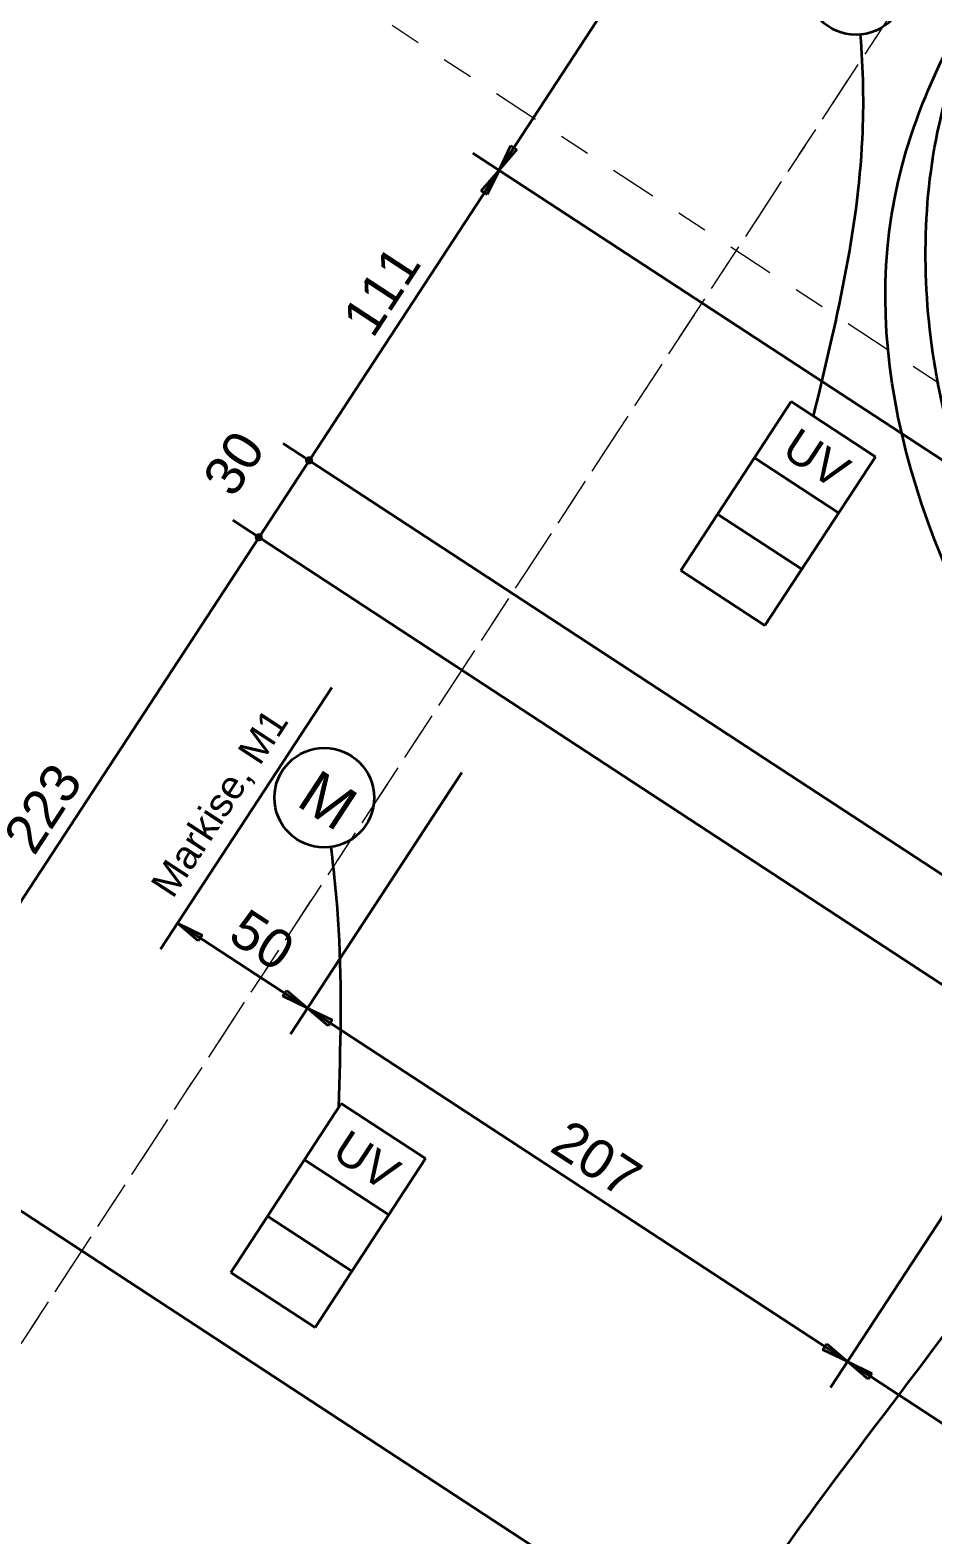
# Model space of a CAD drawing. Header units: metres. Extents: x 2696276 to 2696381, y 1245119 to 1245220.
# Drawn here: x 2696291.979 to 2696294.879, y 1245180.725 to 1245185.558 of the extents above; entities that cross this region are included whole.
import ezdxf
from ezdxf.lldxf.tags import DXFTag

# ---------------------------------------------------------------- set-up
doc = ezdxf.new("R2010")
doc.units = ezdxf.units.M
doc.linetypes.add('000_hbf_Strichpunkt 3_1_1mm Achsen', pattern=[0.25, 0.15, -0.05, 0, -0.05])
for name, color, linetype, lineweight, true_color in [('011_232.51_Lichtinstallationen allgemein_Deckenltg', 150, 'Continuous', 35, 0x0080ff), ('014_232.62_Storeninstallationen', 1, 'Continuous', 35, 0xff0000), ('014_232.62_Storeninstallationen_Deckenltg', 1, 'Continuous', 35, 0xff0000), ('035_236.3__UKV-Installationen_Bodenltg', 24, 'STRICHLINIE', 35, 0x993300)]:
    doc.layers.add(name, color=color, linetype=linetype, lineweight=lineweight, true_color=true_color)
doc.layers.add('1_M01_Achsen.V', color=7, linetype='Continuous')
doc.layers.add('X_Mass', color=7, linetype='Continuous', lineweight=35)
doc.layers.add('X_Mass_Sperrzonen', color=7, linetype='Continuous', lineweight=35)
doc.styles.get("Standard").update_dxf_attribs({"font": 'arial.ttf'})
tags = doc.linetypes.add('STRICHLINIE', pattern=[19.05, 12.7, -6.35]).pattern_tags.tags
tags[6:7] = [DXFTag(74, 4), DXFTag(75, 0), DXFTag(340, '0'), DXFTag(46, 0.0), DXFTag(50, 0.0), DXFTag(44, 0.0), DXFTag(45, 0.0)]
tags[4:5] = [DXFTag(74, 4), DXFTag(75, 0), DXFTag(340, '0'), DXFTag(46, 0.0), DXFTag(50, 0.0), DXFTag(44, 0.0), DXFTag(45, 0.0)]

# ---------------------------------------------------------------- blocks, each defined once
blk = doc.blocks.new('0_232.51_Lichtinstallationen allgemein_Deckenltg-A0S2JCFW73', base_point=(-563.15, 410.64))
at = {"color": 0, "linetype": 'ByBlock', "lineweight": -2, "ltscale": 0.35}
blk.add_open_spline([(-380.11, 412.93), (-385.89, 411.77), (-432.7, 404.84), (-548.84, 487.43), (-571.25, 659.84), (-555.96, 782.25), (-556.1, 832.63), (-556.11, 835.96)], degree=3, knots=[0, 0, 0, 0, 17.698165, 140.470421, 362.985109, 504.076043, 514.076043, 514.076043, 514.076043, 514.076043], dxfattribs=at)
blk = doc.blocks.new('Maß-A0S2JCNG73', base_point=(-908.04, 121.96))
at = {"linetype": 'ByBlock', "lineweight": -2, "ltscale": 0.35}
for points in [[(-880.69, 906.99), (-880.73, 907.33), (-880.86, 907.65), (-881.07, 907.92), (-881.34, 908.13), (-881.66, 908.26), (-882, 908.3), (-882.34, 908.26), (-882.66, 908.13), (-882.93, 907.92), (-883.14, 907.65), (-883.27, 907.33), (-883.31, 906.99), (-883.27, 906.65), (-883.14, 906.33), (-882.93, 906.06), (-882.66, 905.85), (-882.34, 905.72), (-882, 905.68), (-881.66, 905.72), (-881.34, 905.85), (-881.07, 906.06), (-880.86, 906.33), (-880.73, 906.65)], [(-880.69, 877.46), (-880.73, 877.8), (-880.86, 878.12), (-881.07, 878.39), (-881.34, 878.6), (-881.66, 878.73), (-882, 878.77), (-882.34, 878.73), (-882.66, 878.6), (-882.93, 878.39), (-883.14, 878.12), (-883.27, 877.8), (-883.31, 877.46), (-883.27, 877.12), (-883.14, 876.81), (-882.93, 876.53), (-882.66, 876.33), (-882.34, 876.19), (-882, 876.15), (-881.66, 876.19), (-881.34, 876.33), (-881.07, 876.53), (-880.86, 876.81), (-880.73, 877.12)]]:
    blk.add_hatch(color=0, dxfattribs=at).paths.add_polyline_path(points)
at = {"color": 0, "linetype": 'ByBlock', "lineweight": -2, "ltscale": 0.35}
for p, q in [((-882, 1405.75), (-882, 121.96)), ((-882, 1018.42), (-883.14, 1027.1)), ((-883.14, 1027.1), (-880.86, 1027.1)), ((-880.86, 1027.1), (-882, 1018.42)), ((-892, 1018.42), (-585.02, 1018.42)), ((-883.14, 1009.75), (-882, 1018.42)), ((-882, 1018.42), (-880.86, 1009.75)), ((-880.86, 1009.75), (-883.14, 1009.75)), ((-892, 906.99), (-410.61, 906.99)), ((-892, 877.46), (-410.61, 877.46)), ((-892, 654.55), (-459.53, 654.55))]:
    blk.add_line(p, q, dxfattribs=at)
for points in [[(-882, 1018.42), (-883.14, 1027.1), (-880.86, 1027.1)], [(-882, 1018.42), (-880.86, 1009.75), (-883.14, 1009.75)]]:
    blk.add_solid(points, dxfattribs=at)
at = {"color": 0, "linetype": 'ByBlock', "lineweight": -2, "ltscale": 0.35, "char_height": 12.5, "attachment_point": 1, "rotation": 90}
for s, insert in [('{\\fArial;111}', (-898.67, 950.69)), ('{\\fArial;30}', (-908.04, 883.29)), ('{\\fArial;223}', (-898.67, 752.08))]:
    blk.add_mtext(s, dxfattribs=dict(at, insert=insert))
blk = doc.blocks.new('Gruppenzuleitung-A0S2JCO073', base_point=(-760.25, 675.02))
at = {"color": 0, "linetype": 'ByBlock', "lineweight": -2, "ltscale": 0.35}
for p, q in [((-760.25, 675.02), (-760.25, 739.82)), ((-760.25, 739.82), (-727.91, 739.82)), ((-727.91, 739.82), (-727.91, 675.02)), ((-727.91, 718.22), (-760.25, 718.22)), ((-727.91, 696.62), (-760.25, 696.62)), ((-727.91, 675.02), (-760.25, 675.02))]:
    blk.add_line(p, q, dxfattribs=at)
at = {"color": 0, "linetype": 'ByBlock', "lineweight": -2, "ltscale": 0.35, "insert": (-753.92, 734.42), "char_height": 10.8, "attachment_point": 1}
blk.add_mtext('{\\fArial;UV}', dxfattribs=at)
blk = doc.blocks.new('0_232.51_Lichtinstallationen allgemein_Bodenltg-A0S2JCT073', base_point=(-673.65, 903.79))
at = {"color": 0, "linetype": 'ByBlock', "lineweight": -2, "ltscale": 0.35}
blk.add_open_spline([(-673.65, 1061.66), (-672.62, 1054.87), (-666.29, 1013.11), (-594.1, 968.29), (-516.17, 930.18), (-454.86, 904.89), (-420.81, 903.16), (-411.14, 904.87), (-410.61, 904.97)], degree=3, knots=[0, 0, 0, 0, 20.337763, 125.05712, 221.017605, 292.004155, 319.853232, 321.471032, 321.471032, 321.471032, 321.471032], dxfattribs=at)
blk = doc.blocks.new('0_232.62_Storeninstallationen_Deckenltg-A0S2JD0I73', base_point=(-808.65, 1007.6))
at = {"color": 0, "linetype": 'ByBlock', "lineweight": -2, "ltscale": 0.35}
blk.add_open_spline([(-754.2, 1007.6), (-764.39, 1036.19), (-778.35, 1075.35), (-801.81, 1109.62), (-808.65, 1118.44)], degree=3, knots=[0, 0, 0, 0, 90.457765, 123.94106, 123.94106, 123.94106, 123.94106], dxfattribs=at)
blk = doc.blocks.new('Maß-A0S2JD4Y73', base_point=(-835.94, 749.5))
at = {"color": 7, "linetype": 'ByBlock', "lineweight": -2, "ltscale": 0.35, "true_color": 0xffffff}
for p, q in [((-835.94, 749.5), (-835.94, 849.96)), ((-786.11, 749.5), (-786.11, 843.96)), ((-835.94, 759.5), (-827.26, 760.64)), ((-786.11, 759.5), (-835.94, 759.5)), ((-827.26, 758.36), (-835.94, 759.5)), ((-827.26, 760.64), (-827.26, 758.36)), ((-794.78, 758.36), (-794.78, 760.64)), ((-794.78, 760.64), (-786.11, 759.5)), ((-786.11, 759.5), (-794.78, 758.36))]:
    blk.add_line(p, q, dxfattribs=at)
for points in [[(-835.94, 759.5), (-827.26, 760.64), (-827.26, 758.36)], [(-786.11, 759.5), (-794.78, 758.36), (-794.78, 760.64)]]:
    blk.add_solid(points, dxfattribs=at)
at = {"color": 7, "linetype": 'ByBlock', "lineweight": -2, "ltscale": 0.35, "true_color": 0xffffff, "insert": (-819.96, 776.17), "char_height": 12.5, "attachment_point": 1}
blk.add_mtext('{\\fArial;50}', dxfattribs=at)
blk = doc.blocks.new('Motor allgemein-A0S2JD7O73', base_point=(-834.61, 803.01))
at = {"color": 0, "lineweight": -2}
blk.add_circle((-818.61, 819.01), 16, dxfattribs=at)
at = {"color": 0, "lineweight": -2, "insert": (-825.31, 826.01), "char_height": 14, "attachment_point": 1}
blk.add_mtext('{\\fArial;M}', dxfattribs=at)
blk = doc.blocks.new('0_232.51_Lichtinstallationen allgemein_Bodenltg-A0S2JDBY73', base_point=(-786.11, 901.52))
at = {"color": 0, "linetype": 'ByBlock', "lineweight": -2, "ltscale": 0.35}
blk.add_open_spline([(-410.61, 903.84), (-430.6, 899.04), (-488.87, 908.22), (-593.7, 954.29), (-710.12, 1006.29), (-772.21, 1097.24), (-782.01, 1142.84), (-786.11, 1161.9)], degree=3, knots=[0, 0, 0, 0, 61.70398, 168.79163, 348.471898, 429.547237, 487.722265, 487.722265, 487.722265, 487.722265], dxfattribs=at)
blk = doc.blocks.new('0_236.3_UKV-Installationen_Bodenltg-A0S2JDJU73', base_point=(-536.11, 457.96))
at = {"color": 0, "lineweight": -2}
blk.add_open_spline([(-536.11, 457.96), (-529.56, 506.36), (-510.72, 645.61), (-465.83, 859.5), (-523.97, 1128.45), (-398.94, 1186.55), (-361.61, 1203.89)], degree=3, knots=[0, 0, 0, 0, 145.540827, 418.737658, 689.392775, 804.624734, 804.624734, 804.624734, 804.624734], dxfattribs=at)
blk = doc.blocks.new('Motor allgemein-A0S2JDM073', base_point=(-834.61, 1114.96))
at = {"color": 0, "lineweight": -2}
blk.add_circle((-818.61, 1130.96), 16, dxfattribs=at)
at = {"color": 0, "lineweight": -2, "insert": (-825.31, 1137.96), "char_height": 14, "attachment_point": 1}
blk.add_mtext('{\\fArial;M}', dxfattribs=at)
blk = doc.blocks.new('Gruppenzuleitung-A0S2JDNU73', base_point=(-762.76, 942.8))
at = {"color": 0, "linetype": 'ByBlock', "lineweight": -2, "ltscale": 0.35}
for p, q in [((-762.76, 942.8), (-762.76, 1007.6)), ((-762.76, 1007.6), (-730.42, 1007.6)), ((-730.42, 1007.6), (-730.42, 942.8)), ((-730.42, 986), (-762.76, 986)), ((-730.42, 964.4), (-762.76, 964.4)), ((-730.42, 942.8), (-762.76, 942.8))]:
    blk.add_line(p, q, dxfattribs=at)
at = {"color": 0, "linetype": 'ByBlock', "lineweight": -2, "ltscale": 0.35, "insert": (-756.43, 1002.2), "char_height": 10.8, "attachment_point": 1}
blk.add_mtext('{\\fArial;UV}', dxfattribs=at)
blk = doc.blocks.new('Maß-A0S2JDQO73', base_point=(-786.11, 660.73))
at = {"color": 0, "linetype": 'ByBlock', "lineweight": -2, "ltscale": 0.35}
for p, q in [((-578.83, 749.5), (-578.83, 1012.24)), ((-786.11, 749.5), (-786.11, 849.96)), ((-786.11, 759.5), (-777.43, 760.64)), ((-777.43, 758.36), (-786.11, 759.5)), ((-786.11, 759.5), (-258.11, 759.5)), ((-777.43, 760.64), (-777.43, 758.36)), ((-587.51, 758.36), (-587.51, 760.64)), ((-587.51, 760.64), (-578.83, 759.5)), ((-578.83, 759.5), (-587.51, 758.36)), ((-578.83, 759.5), (-570.16, 760.64)), ((-570.16, 758.36), (-578.83, 759.5)), ((-570.16, 760.64), (-570.16, 758.36))]:
    blk.add_line(p, q, dxfattribs=at)
for points in [[(-786.11, 759.5), (-777.43, 760.64), (-777.43, 758.36)], [(-578.83, 759.5), (-587.51, 758.36), (-587.51, 760.64)], [(-578.83, 759.5), (-570.16, 760.64), (-570.16, 758.36)]]:
    blk.add_solid(points, dxfattribs=at)
at = {"color": 0, "linetype": 'ByBlock', "lineweight": -2, "ltscale": 0.35, "insert": (-696.4, 776.17), "char_height": 12.5, "attachment_point": 1}
blk.add_mtext('{\\fArial;207}', dxfattribs=at)
blk = doc.blocks.new('0_232.51_Lichtinstallationen allgemein_Bodenltg-A0S2JDS473', base_point=(-786.11, 907.62))
at = {"color": 0, "linetype": 'ByBlock', "lineweight": -2, "ltscale": 0.35}
blk.add_open_spline([(-786.11, 1232.97), (-782.78, 1233), (-748.86, 1233.35), (-667.61, 1209.18), (-603.85, 1107.43), (-551.4, 1003), (-491.29, 924.97), (-433.87, 909.24), (-413.52, 907.78), (-410.61, 907.62)], degree=3, knots=[0, 0, 0, 0, 10, 101.845108, 236.936912, 350.373514, 461.544477, 514.097769, 522.83844, 522.83844, 522.83844, 522.83844], dxfattribs=at)
blk = doc.blocks.new('Maß-A0S2JDUY73', base_point=(-835.94, 749.5))
at = {"color": 7, "linetype": 'ByBlock', "lineweight": -2, "ltscale": 0.35, "true_color": 0xffffff}
for p, q in [((-835.94, 749.5), (-835.94, 849.96)), ((-786.11, 749.5), (-786.11, 843.96)), ((-835.94, 759.5), (-827.26, 760.64)), ((-786.11, 759.5), (-835.94, 759.5)), ((-827.26, 758.36), (-835.94, 759.5)), ((-827.26, 760.64), (-827.26, 758.36)), ((-794.78, 758.36), (-794.78, 760.64)), ((-794.78, 760.64), (-786.11, 759.5)), ((-786.11, 759.5), (-794.78, 758.36))]:
    blk.add_line(p, q, dxfattribs=at)
for points in [[(-835.94, 759.5), (-827.26, 760.64), (-827.26, 758.36)], [(-786.11, 759.5), (-794.78, 758.36), (-794.78, 760.64)]]:
    blk.add_solid(points, dxfattribs=at)
at = {"color": 7, "linetype": 'ByBlock', "lineweight": -2, "ltscale": 0.35, "true_color": 0xffffff, "insert": (-819.96, 776.17), "char_height": 12.5, "attachment_point": 1}
blk.add_mtext('{\\fArial;50}', dxfattribs=at)
blk = doc.blocks.new('0_232.62_Storeninstallationen_Deckenltg-A0S2JDY873', base_point=(-808.06, 738.37))
at = {"color": 0, "linetype": 'ByBlock', "lineweight": -2, "ltscale": 0.35}
blk.add_open_spline([(-760.25, 738.37), (-770.19, 754.61), (-784.78, 778.44), (-802.35, 800.16), (-808.06, 806.97)], degree=3, knots=[0, 0, 0, 0, 57.033837, 83.695484, 83.695484, 83.695484, 83.695484], dxfattribs=at)
blk = doc.blocks.new('0_232.51_Lichtinstallationen allgemein_Bodenltg-A0S2JDZQ73', base_point=(-786.11, 845.96))
at = {"color": 0, "linetype": 'ByBlock', "lineweight": -2, "ltscale": 0.35}
blk.add_open_spline([(-516.11, 845.96), (-515.8, 852.79), (-512.85, 917.82), (-669.97, 957.56), (-776.99, 1056.11), (-784.14, 1139.04), (-786.11, 1161.9)], degree=3, knots=[0, 0, 0, 0, 20, 190.411694, 367.686012, 435.13941, 435.13941, 435.13941, 435.13941], dxfattribs=at)
blk = doc.blocks.new('A$C4181af03')
at = {"layer": '1_M01_Achsen.V', "color": 7, "linetype": '000_hbf_Strichpunkt 3_1_1mm Achsen', "lineweight": 13}
for p, q in [((-8.0411, 18.2388), (-8.0411, -15.5395)), ((-8.0411, 17.8496), (-8.0411, -15.1504)), ((9.6389, 10.3846), (-9.3611, 10.3846)), ((9.6389, 10.3846), (-9.3611, 10.3846))]:
    blk.add_line(p, q, dxfattribs=at)
blk = doc.blocks.new('A$Ccc2696ef')
blk.add_blockref('A$C4181af03', (0, 0))

msp = doc.modelspace()

# ---------------------------------------------------------------- block references
at = {"rotation": 326.8000002754653}
msp.add_blockref('A$Ccc2696ef', (2696295.2894, 1245171.7568), dxfattribs=at)
at = {"layer": '011_232.51_Lichtinstallationen allgemein_Deckenltg', "ltscale": 0.35, "xscale": 0.01, "yscale": 0.01, "zscale": 0.01, "rotation": 326.8000002754653}
for name, p in [('0_232.51_Lichtinstallationen allgemein_Bodenltg-A0S2JDS473', (2696293.6813, 1245183.6559)), ('0_232.51_Lichtinstallationen allgemein_Bodenltg-A0S2JDZQ73', (2696293.3437, 1245183.14)), ('0_232.51_Lichtinstallationen allgemein_Bodenltg-A0S2JDBY73', (2696293.6479, 1245183.6049)), ('0_232.51_Lichtinstallationen allgemein_Bodenltg-A0S2JCT073', (2696294.6013, 1245183.0081)), ('0_232.51_Lichtinstallationen allgemein_Deckenltg-A0S2JCFW73', (2696292.8256, 1245178.2765))]:
    msp.add_blockref(name, p, dxfattribs=at)
at = {"layer": '014_232.62_Storeninstallationen', "linetype": 'Continuous', "ltscale": 0.35, "xscale": 0.01, "yscale": 0.01, "zscale": 0.01, "rotation": 326.8000002754653}
for name, p in [('Motor allgemein-A0S2JDM073', (2696294.4108, 1245185.6564)), ('Motor allgemein-A0S2JD7O73', (2696292.7027, 1245183.0461))]:
    msp.add_blockref(name, p, dxfattribs=at)
at = {"layer": '014_232.62_Storeninstallationen_Deckenltg', "ltscale": 0.35, "xscale": 0.01, "yscale": 0.01, "zscale": 0.01, "rotation": 326.8000002754653}
for name, p in [('0_232.62_Storeninstallationen_Deckenltg-A0S2JD0I73', (2696294.0402, 1245184.6159)), ('Gruppenzuleitung-A0S2JDNU73', (2696294.0693, 1245183.8225)), ('0_232.62_Storeninstallationen_Deckenltg-A0S2JDY873', (2696292.5709, 1245182.3599)), ('Gruppenzuleitung-A0S2JCO073', (2696292.624, 1245181.568))]:
    msp.add_blockref(name, p, dxfattribs=at)
at = {"layer": '035_236.3__UKV-Installationen_Bodenltg', "linetype": 'STRICHLINIE', "ltscale": 0.35, "xscale": 0.01, "yscale": 0.01, "zscale": 0.01, "rotation": 326.8000002754653}
msp.add_blockref('0_236.3_UKV-Installationen_Bodenltg-A0S2JDJU73', (2696293.3111, 1245178.5244), dxfattribs=at)
at = {"layer": 'X_Mass', "ltscale": 0.35, "xscale": 0.01, "yscale": 0.01, "zscale": 0.01, "rotation": 326.8000002754653}
for name, p in [('Maß-A0S2JCNG73', (2696288.3591, 1245177.7495)), ('Maß-A0S2JDQO73', (2696292.3295, 1245181.59))]:
    msp.add_blockref(name, p, dxfattribs=at)
at = {"layer": 'X_Mass_Sperrzonen', "color": 0, "ltscale": 0.35, "xscale": 0.01, "yscale": 0.01, "zscale": 0.01, "rotation": 326.8000002754653}
for name in ['Maß-A0S2JD4Y73', 'Maß-A0S2JDUY73']:
    msp.add_blockref(name, (2696292.3986, 1245182.6057), dxfattribs=at)

# ---------------------------------------------------------------- texts
at = {"layer": '014_232.62_Storeninstallationen', "linetype": 'Continuous', "ltscale": 0.35, "insert": (2696292.5497, 1245183.1008), "char_height": 0.09, "attachment_point": 2, "rotation": 56.8, "line_spacing_factor": 1.002}
msp.add_mtext('{\\fArial;Markise, M1}', dxfattribs=at)

doc.saveas('drawing.dxf')
